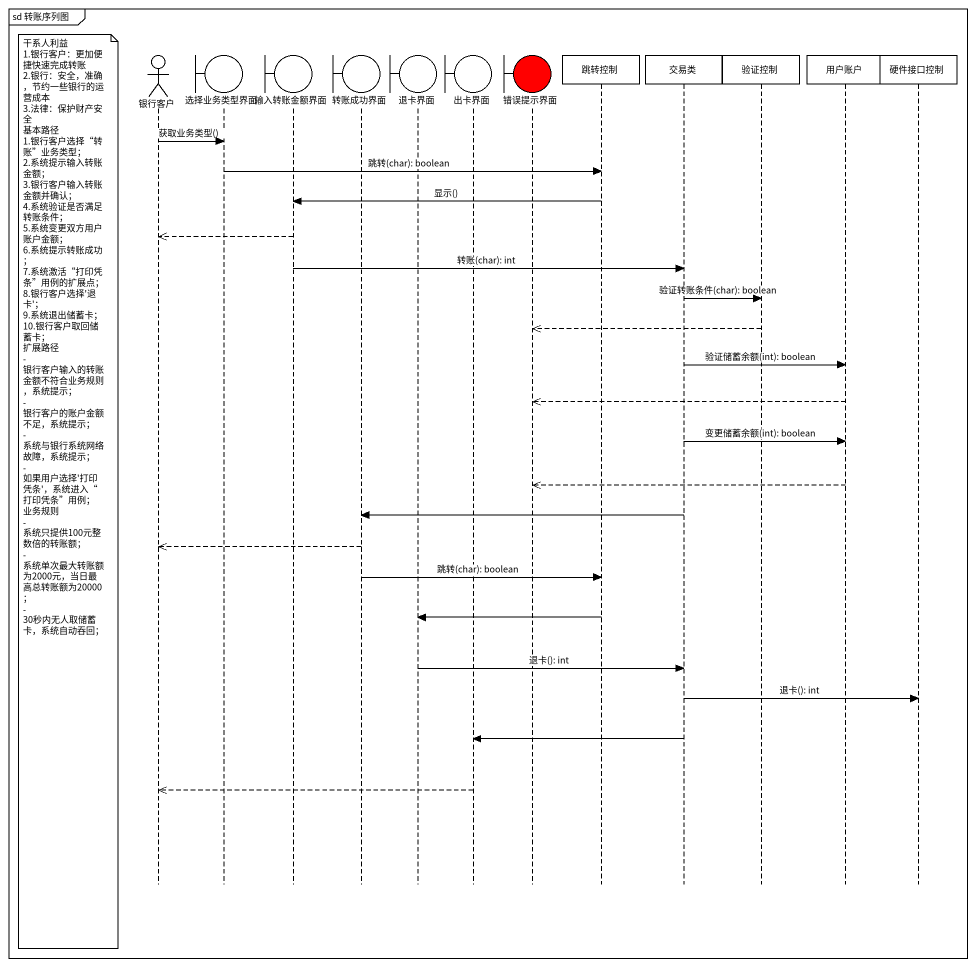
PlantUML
@startuml
mainframe sd 转账序列图
hide footbox
actor 银行客户
boundary 选择业务类型界面
boundary 输入转账金额界面
boundary 转账成功界面
boundary 退卡界面
boundary 出卡界面
boundary 错误提示界面 #FF0000
participant 跳转控制
participant 交易类
participant 验证控制
participant 用户账户
participant 硬件接口控制

银行客户 -> 选择业务类型界面 : 获取业务类型()
选择业务类型界面 -> 跳转控制 : 跳转(char): boolean
跳转控制 -> 输入转账金额界面 : 显示()
输入转账金额界面 -->> 银行客户
输入转账金额界面 -> 交易类 : 转账(char): int
交易类 -> 验证控制 : 验证转账条件(char): boolean
验证控制 -->> 错误提示界面
交易类 -> 用户账户 : 验证储蓄余额(int): boolean
用户账户 -->> 错误提示界面
交易类 -> 用户账户 : 变更储蓄余额(int): boolean
用户账户 -->> 错误提示界面
note left of 银行客户
  干系人利益
  1.银行客户：更加便捷快速完成转账
  2.银行：安全，准确，节约一些银行的运营成本
  3.法律：保护财产安全
  基本路径
  1.银行客户选择“转账”业务类型；
  2.系统提示输入转账金额；
  3.银行客户输入转账金额并确认；
  4.系统验证是否满足转账条件；
  5.系统变更双方用户账户金额；
  6.系统提示转账成功；
  7.系统激活“打印凭条”用例的扩展点；
  8.银行客户选择'退卡'；
  9.系统退出储蓄卡；
  10.银行客户取回储蓄卡；
  扩展路径
  - 银行客户输入的转账金额不符合业务规则，系统提示；
  - 银行客户的账户金额不足，系统提示；
  - 系统与银行系统网络故障，系统提示；
  - 如果用户选择'打印凭条'，系统进入“打印凭条”用例；
  业务规则
  - 系统只提供100元整数倍的转账额；
  - 系统单次最大转账额为2000元，当日最高总转账额为20000；
  - 30秒内无人取储蓄卡，系统自动吞回；
end note
交易类 -> 转账成功界面
转账成功界面 -->> 银行客户
转账成功界面 -> 跳转控制 : 跳转(char): boolean
跳转控制 -> 退卡界面
退卡界面 -> 交易类 : 退卡(): int
交易类 -> 硬件接口控制 : 退卡(): int
交易类 -> 出卡界面
出卡界面 -->> 银行客户
@enduml
